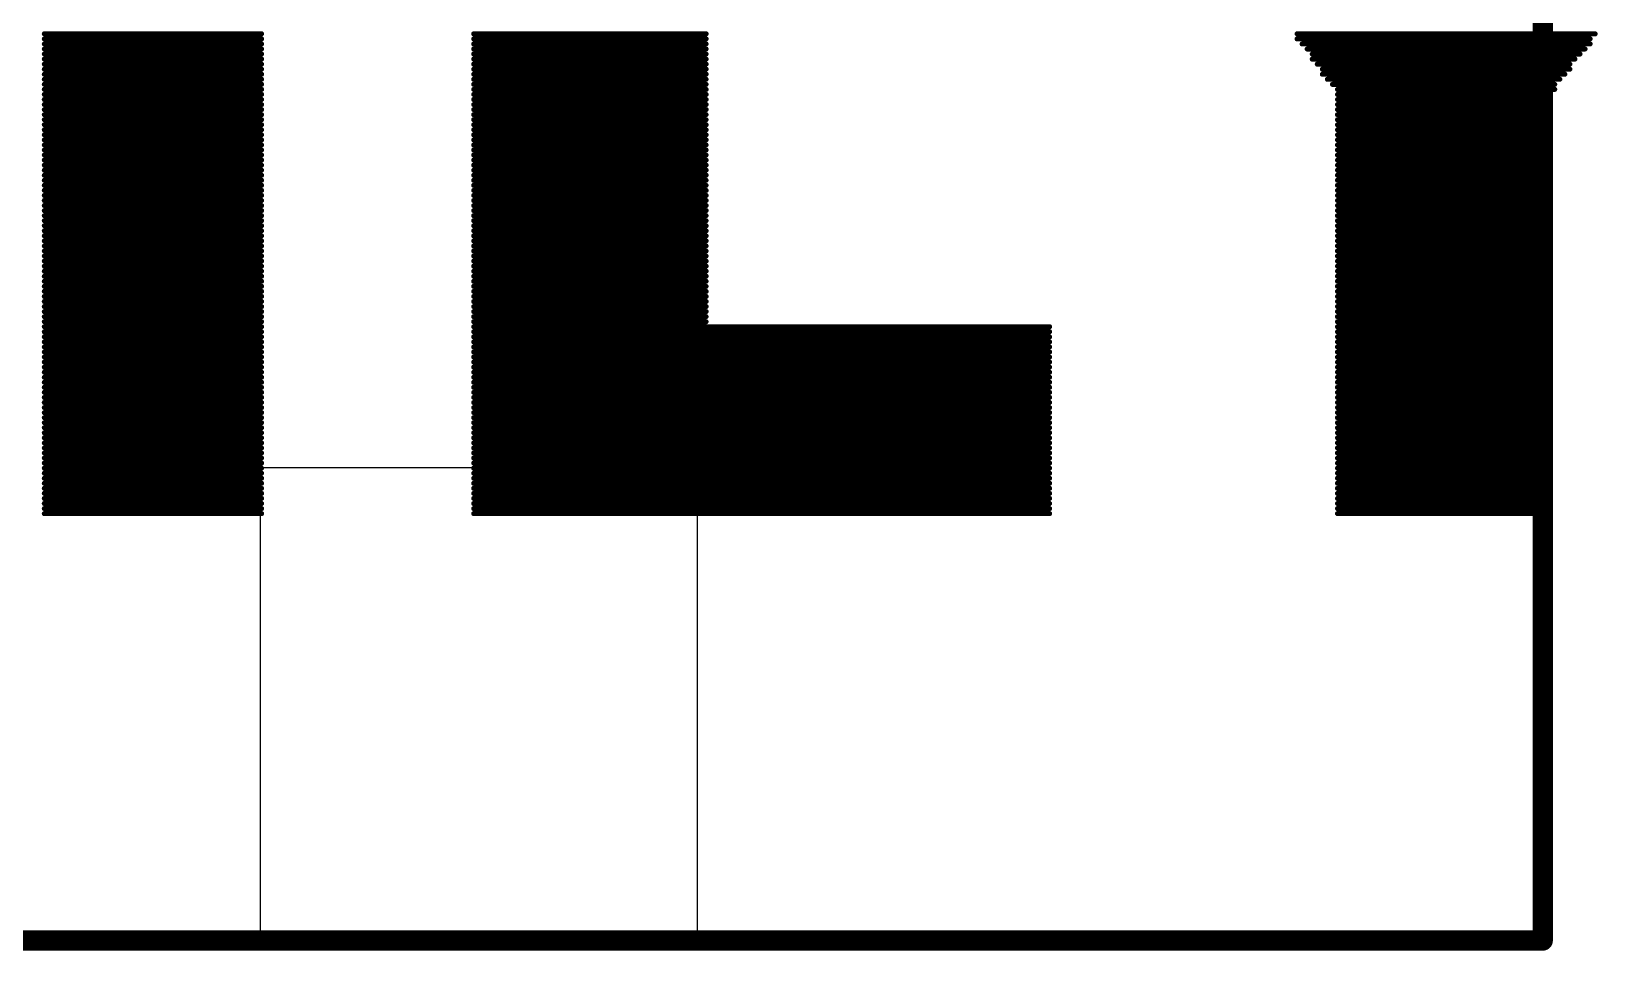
# Model space of a CAD drawing. Header units: millimetres. Extents: x -12.4 to 34.5, y -7.8 to 60.2.
# Drawn here: x 2.652 to 6.59, y 2.569 to 4.881 of the extents above; entities that cross this region are included whole.
import ezdxf

# ---------------------------------------------------------------- set-up
doc = ezdxf.new("R2010")
doc.units = ezdxf.units.MM
doc.layers.add('Mechanical15', color=56, linetype='Continuous')
doc.layers.add('TopOverlay', color=2, linetype='Continuous')

# ---------------------------------------------------------------- blocks, each defined once
blk = doc.blocks.new('TF______B_9')
at = {"layer": 'Mechanical15'}
for p, q in [((4.6999, 1.05), (4.6999, 1.05)), ((4.6999, 1.05), (4.6999, -0.05)), ((5.8999, 1.05), (4.6999, 1.05)), ((5.8999, -0.05), (5.8999, 1.05)), ((4.6999, -0.05), (5.8999, -0.05))]:
    blk.add_line(p, q, dxfattribs=at)
at = {"layer": 'Mechanical15', "const_width": 0.0508}
for points in [[(5.889, 3.175), (-5.461, 3.175)], [(5.889, -2.325), (5.889, 3.175)]]:
    blk.add_lwpolyline(points, dxfattribs=at)
at = {"layer": 'Mechanical15', "const_width": 0.0254}
blk.add_lwpolyline([(5.8763, 3.175, 1), (5.9017, 3.175, 1)], format="xyb", close=True, dxfattribs=at)
blk.add_lwpolyline([(5.8763, 3.175, 1), (5.9017, 3.175, 1)], format="xyb", close=True, dxfattribs=at)

msp = doc.modelspace()

# ---------------------------------------------------------------- linework, layer by layer
at = {"layer": 'TopOverlay', "const_width": 0.0127}
for points in [[(2.6844, 4.8749), (3.2305, 4.8749)], [(2.6844, 4.8622), (3.2305, 4.8622)], [(2.6844, 4.8495), (3.2305, 4.8495)], [(3.7639, 4.8749), (4.3481, 4.8749)], [(3.7639, 4.8622), (4.3481, 4.8622)], [(3.7639, 4.8495), (4.3481, 4.8495)], [(5.834, 4.8749), (6.5833, 4.8749)], [(5.834, 4.8622), (6.5706, 4.8622)], [(5.8467, 4.8495), (6.5706, 4.8495)], [(2.6844, 4.8368), (3.2305, 4.8368)], [(2.6844, 4.8241), (3.2305, 4.8241)], [(2.6844, 4.8114), (3.2305, 4.8114)], [(2.6844, 4.7987), (3.2305, 4.7987)], [(3.7639, 4.8368), (4.3481, 4.8368)], [(3.7639, 4.8241), (4.3481, 4.8241)], [(3.7639, 4.8114), (4.3481, 4.8114)], [(3.7639, 4.7987), (4.3481, 4.7987)], [(5.8594, 4.8368), (6.5579, 4.8368)], [(5.8721, 4.8241), (6.5452, 4.8241)], [(5.8721, 4.8114), (6.5325, 4.8114)], [(5.8848, 4.7987), (6.5198, 4.7987)], [(2.6844, 4.786), (3.2305, 4.786)], [(2.6844, 4.7733), (3.2305, 4.7733)], [(2.6844, 4.7606), (3.2305, 4.7606)], [(3.7639, 4.786), (4.3481, 4.786)], [(3.7639, 4.7733), (4.3481, 4.7733)], [(3.7639, 4.7606), (4.3481, 4.7606)], [(5.8975, 4.786), (6.5198, 4.786)], [(5.8975, 4.7733), (6.5071, 4.7733)], [(5.9102, 4.7606), (6.4944, 4.7606)], [(2.6844, 4.7479), (3.2305, 4.7479)], [(2.6844, 4.7352), (3.2305, 4.7352)], [(2.6844, 4.7225), (3.2305, 4.7225)], [(3.7639, 4.7479), (4.3481, 4.7479)], [(3.7639, 4.7352), (4.3481, 4.7352)], [(3.7639, 4.7225), (4.3481, 4.7225)], [(5.9229, 4.7479), (6.4817, 4.7479)], [(5.9356, 4.7352), (6.4817, 4.7352)], [(5.9356, 4.7225), (6.469, 4.7225)], [(2.6844, 4.7098), (3.2305, 4.7098)], [(2.6844, 4.6971), (3.2305, 4.6971)], [(2.6844, 4.6844), (3.2305, 4.6844)], [(3.7639, 4.7098), (4.3481, 4.7098)], [(3.7639, 4.6971), (4.3481, 4.6971)], [(3.7639, 4.6844), (4.3481, 4.6844)], [(5.9356, 4.7098), (6.469, 4.7098)], [(5.9356, 4.6971), (6.469, 4.6971)], [(5.9356, 4.6844), (6.469, 4.6844)], [(2.6844, 4.6717), (3.2305, 4.6717)], [(2.6844, 4.659), (3.2305, 4.659)], [(2.6844, 4.6463), (3.2305, 4.6463)], [(3.7639, 4.6717), (4.3481, 4.6717)], [(3.7639, 4.659), (4.3481, 4.659)], [(3.7639, 4.6463), (4.3481, 4.6463)], [(5.9356, 4.6717), (6.469, 4.6717)], [(5.9356, 4.659), (6.469, 4.659)], [(5.9356, 4.6463), (6.469, 4.6463)], [(2.6844, 4.6336), (3.2305, 4.6336)], [(2.6844, 4.6209), (3.2305, 4.6209)], [(2.6844, 4.6082), (3.2305, 4.6082)], [(3.7639, 4.6336), (4.3481, 4.6336)], [(3.7639, 4.6209), (4.3481, 4.6209)], [(3.7639, 4.6082), (4.3481, 4.6082)], [(5.9356, 4.6336), (6.469, 4.6336)], [(5.9356, 4.6209), (6.469, 4.6209)], [(5.9356, 4.6082), (6.469, 4.6082)], [(2.6844, 4.5955), (3.2305, 4.5955)], [(2.6844, 4.5828), (3.2305, 4.5828)], [(2.6844, 4.5701), (3.2305, 4.5701)], [(3.7639, 4.5955), (4.3481, 4.5955)], [(3.7639, 4.5828), (4.3481, 4.5828)], [(3.7639, 4.5701), (4.3481, 4.5701)], [(5.9356, 4.5955), (6.469, 4.5955)], [(5.9356, 4.5828), (6.469, 4.5828)], [(5.9356, 4.5701), (6.469, 4.5701)], [(2.6844, 4.5574), (3.2305, 4.5574)], [(2.6844, 4.5447), (3.2305, 4.5447)], [(2.6844, 4.532), (3.2305, 4.532)], [(3.7639, 4.5574), (4.3481, 4.5574)], [(3.7639, 4.5447), (4.3481, 4.5447)], [(3.7639, 4.532), (4.3481, 4.532)], [(5.9356, 4.5574), (6.469, 4.5574)], [(5.9356, 4.5447), (6.469, 4.5447)], [(5.9356, 4.532), (6.469, 4.532)], [(2.6844, 4.5193), (3.2305, 4.5193)], [(2.6844, 4.5066), (3.2305, 4.5066)], [(2.6844, 4.4939), (3.2305, 4.4939)], [(3.7639, 4.5193), (4.3481, 4.5193)], [(3.7639, 4.5066), (4.3481, 4.5066)], [(3.7639, 4.4939), (4.3481, 4.4939)], [(5.9356, 4.5193), (6.469, 4.5193)], [(5.9356, 4.5066), (6.469, 4.5066)], [(5.9356, 4.4939), (6.469, 4.4939)], [(2.6844, 4.4812), (3.2305, 4.4812)], [(2.6844, 4.4685), (3.2305, 4.4685)], [(2.6844, 4.4558), (3.2305, 4.4558)], [(3.7639, 4.4812), (4.3481, 4.4812)], [(3.7639, 4.4685), (4.3481, 4.4685)], [(3.7639, 4.4558), (4.3481, 4.4558)], [(5.9356, 4.4812), (6.469, 4.4812)], [(5.9356, 4.4685), (6.469, 4.4685)], [(5.9356, 4.4558), (6.469, 4.4558)], [(2.6844, 4.4431), (3.2305, 4.4431)], [(2.6844, 4.4304), (3.2305, 4.4304)], [(2.6844, 4.4177), (3.2305, 4.4177)], [(2.6844, 4.405), (3.2305, 4.405)], [(3.7639, 4.4431), (4.3481, 4.4431)], [(3.7639, 4.4304), (4.3481, 4.4304)], [(3.7639, 4.4177), (4.3481, 4.4177)], [(3.7639, 4.405), (4.3481, 4.405)], [(5.9356, 4.4431), (6.469, 4.4431)], [(5.9356, 4.4304), (6.469, 4.4304)], [(5.9356, 4.4177), (6.469, 4.4177)], [(5.9356, 4.405), (6.469, 4.405)], [(2.6844, 4.3923), (3.2305, 4.3923)], [(2.6844, 4.3796), (3.2305, 4.3796)], [(2.6844, 4.3669), (3.2305, 4.3669)], [(3.7639, 4.3923), (4.3481, 4.3923)], [(3.7639, 4.3796), (4.3481, 4.3796)], [(3.7639, 4.3669), (4.3481, 4.3669)], [(5.9356, 4.3923), (6.469, 4.3923)], [(5.9356, 4.3796), (6.469, 4.3796)], [(5.9356, 4.3669), (6.469, 4.3669)], [(2.6844, 4.3542), (3.2305, 4.3542)], [(2.6844, 4.3415), (3.2305, 4.3415)], [(2.6844, 4.3288), (3.2305, 4.3288)], [(3.7639, 4.3542), (4.3481, 4.3542)], [(3.7639, 4.3415), (4.3481, 4.3415)], [(3.7639, 4.3288), (4.3481, 4.3288)], [(5.9356, 4.3542), (6.469, 4.3542)], [(5.9356, 4.3415), (6.469, 4.3415)], [(5.9356, 4.3288), (6.469, 4.3288)], [(2.6844, 4.3161), (3.2305, 4.3161)], [(2.6844, 4.3034), (3.2305, 4.3034)], [(2.6844, 4.2907), (3.2305, 4.2907)], [(3.7639, 4.3161), (4.3481, 4.3161)], [(3.7639, 4.3034), (4.3481, 4.3034)], [(3.7639, 4.2907), (4.3481, 4.2907)], [(5.9356, 4.3161), (6.469, 4.3161)], [(5.9356, 4.3034), (6.469, 4.3034)], [(5.9356, 4.2907), (6.469, 4.2907)], [(2.6844, 4.278), (3.2305, 4.278)], [(2.6844, 4.2653), (3.2305, 4.2653)], [(2.6844, 4.2526), (3.2305, 4.2526)], [(3.7639, 4.278), (4.3481, 4.278)], [(3.7639, 4.2653), (4.3481, 4.2653)], [(3.7639, 4.2526), (4.3481, 4.2526)], [(5.9356, 4.278), (6.469, 4.278)], [(5.9356, 4.2653), (6.469, 4.2653)], [(5.9356, 4.2526), (6.469, 4.2526)], [(2.6844, 4.2399), (3.2305, 4.2399)], [(2.6844, 4.2272), (3.2305, 4.2272)], [(2.6844, 4.2145), (3.2305, 4.2145)], [(3.7639, 4.2399), (4.3481, 4.2399)], [(3.7639, 4.2272), (4.3481, 4.2272)], [(3.7639, 4.2145), (4.3481, 4.2145)], [(5.9356, 4.2399), (6.469, 4.2399)], [(5.9356, 4.2272), (6.469, 4.2272)], [(5.9356, 4.2145), (6.469, 4.2145)], [(2.6844, 4.2018), (3.2305, 4.2018)], [(2.6844, 4.1891), (3.2305, 4.1891)], [(2.6844, 4.1764), (3.2305, 4.1764)], [(3.7639, 4.2018), (4.3481, 4.2018)], [(3.7639, 4.1891), (4.3481, 4.1891)], [(3.7639, 4.1764), (4.3481, 4.1764)], [(5.9356, 4.2018), (6.469, 4.2018)], [(5.9356, 4.1891), (6.469, 4.1891)], [(5.9356, 4.1764), (6.469, 4.1764)], [(2.6844, 4.1637), (3.2305, 4.1637)], [(2.6844, 4.151), (3.2305, 4.151)], [(2.6844, 4.1383), (3.2305, 4.1383)], [(3.7639, 4.1637), (4.3481, 4.1637)], [(3.7639, 4.151), (4.3481, 4.151)], [(3.7639, 4.1383), (5.2117, 4.1383)], [(5.9356, 4.1637), (6.469, 4.1637)], [(5.9356, 4.151), (6.469, 4.151)], [(5.9356, 4.1383), (6.469, 4.1383)], [(2.6844, 4.1256), (3.2305, 4.1256)], [(2.6844, 4.1129), (3.2305, 4.1129)], [(2.6844, 4.1002), (3.2305, 4.1002)], [(3.7639, 4.1256), (5.2117, 4.1256)], [(3.7639, 4.1129), (5.2117, 4.1129)], [(3.7639, 4.1002), (5.2117, 4.1002)], [(5.9356, 4.1256), (6.469, 4.1256)], [(5.9356, 4.1129), (6.469, 4.1129)], [(5.9356, 4.1002), (6.469, 4.1002)], [(2.6844, 4.0875), (3.2305, 4.0875)], [(2.6844, 4.0748), (3.2305, 4.0748)], [(2.6844, 4.0621), (3.2305, 4.0621)], [(3.7639, 4.0875), (5.2117, 4.0875)], [(3.7639, 4.0748), (5.2117, 4.0748)], [(3.7639, 4.0621), (5.2117, 4.0621)], [(5.9356, 4.0875), (6.469, 4.0875)], [(5.9356, 4.0748), (6.469, 4.0748)], [(5.9356, 4.0621), (6.469, 4.0621)], [(2.6844, 4.0494), (3.2305, 4.0494)], [(2.6844, 4.0367), (3.2305, 4.0367)], [(2.6844, 4.024), (3.2305, 4.024)], [(2.6844, 4.0113), (3.2305, 4.0113)], [(3.7639, 4.0494), (5.2117, 4.0494)], [(3.7639, 4.0367), (5.2117, 4.0367)], [(3.7639, 4.024), (5.2117, 4.024)], [(3.7639, 4.0113), (5.2117, 4.0113)], [(5.9356, 4.0494), (6.469, 4.0494)], [(5.9356, 4.0367), (6.469, 4.0367)], [(5.9356, 4.024), (6.469, 4.024)], [(5.9356, 4.0113), (6.469, 4.0113)], [(2.6844, 3.9986), (3.2305, 3.9986)], [(2.6844, 3.9859), (3.2305, 3.9859)], [(2.6844, 3.9732), (3.2305, 3.9732)], [(3.7639, 3.9986), (5.2117, 3.9986)], [(3.7639, 3.9859), (5.2117, 3.9859)], [(3.7639, 3.9732), (5.2117, 3.9732)], [(5.9356, 3.9986), (6.469, 3.9986)], [(5.9356, 3.9859), (6.469, 3.9859)], [(5.9356, 3.9732), (6.469, 3.9732)], [(2.6844, 3.9605), (3.2305, 3.9605)], [(2.6844, 3.9478), (3.2305, 3.9478)], [(2.6844, 3.9351), (3.2305, 3.9351)], [(3.7639, 3.9605), (5.2117, 3.9605)], [(3.7639, 3.9478), (5.2117, 3.9478)], [(3.7639, 3.9351), (5.2117, 3.9351)], [(5.9356, 3.9605), (6.469, 3.9605)], [(5.9356, 3.9478), (6.469, 3.9478)], [(5.9356, 3.9351), (6.469, 3.9351)], [(2.6844, 3.9224), (3.2305, 3.9224)], [(2.6844, 3.9097), (3.2305, 3.9097)], [(2.6844, 3.897), (3.2305, 3.897)], [(3.7639, 3.9224), (5.2117, 3.9224)], [(3.7639, 3.9097), (5.2117, 3.9097)], [(3.7639, 3.897), (5.2117, 3.897)], [(5.9356, 3.9224), (6.469, 3.9224)], [(5.9356, 3.9097), (6.469, 3.9097)], [(5.9356, 3.897), (6.469, 3.897)], [(2.6844, 3.8843), (3.2305, 3.8843)], [(2.6844, 3.8716), (3.2305, 3.8716)], [(2.6844, 3.8589), (3.2305, 3.8589)], [(3.7639, 3.8843), (5.2117, 3.8843)], [(3.7639, 3.8716), (5.2117, 3.8716)], [(3.7639, 3.8589), (5.2117, 3.8589)], [(5.9356, 3.8843), (6.469, 3.8843)], [(5.9356, 3.8716), (6.469, 3.8716)], [(5.9356, 3.8589), (6.469, 3.8589)], [(2.6844, 3.8462), (3.2305, 3.8462)], [(2.6844, 3.8335), (3.2305, 3.8335)], [(2.6844, 3.8208), (3.2305, 3.8208)], [(3.7639, 3.8462), (5.2117, 3.8462)], [(3.7639, 3.8335), (5.2117, 3.8335)], [(3.7639, 3.8208), (5.2117, 3.8208)], [(5.9356, 3.8462), (6.469, 3.8462)], [(5.9356, 3.8335), (6.469, 3.8335)], [(5.9356, 3.8208), (6.469, 3.8208)], [(2.6844, 3.8081), (3.2305, 3.8081)], [(2.6844, 3.7954), (3.2305, 3.7954)], [(2.6844, 3.7827), (3.2305, 3.7827)], [(3.7639, 3.8081), (5.2117, 3.8081)], [(3.7639, 3.7954), (5.2117, 3.7954)], [(3.7639, 3.7827), (5.2117, 3.7827)], [(5.9356, 3.8081), (6.469, 3.8081)], [(5.9356, 3.7954), (6.469, 3.7954)], [(5.9356, 3.7827), (6.469, 3.7827)], [(2.6844, 3.77), (3.2305, 3.77)], [(2.6844, 3.7573), (3.2305, 3.7573)], [(2.6844, 3.7446), (3.2305, 3.7446)], [(3.7639, 3.77), (5.2117, 3.77)], [(3.7639, 3.7573), (5.2117, 3.7573)], [(3.7639, 3.7446), (5.2117, 3.7446)], [(5.9356, 3.77), (6.469, 3.77)], [(5.9356, 3.7573), (6.469, 3.7573)], [(5.9356, 3.7446), (6.469, 3.7446)], [(2.6844, 3.7319), (3.2305, 3.7319)], [(2.6844, 3.7192), (3.2305, 3.7192)], [(2.6844, 3.7065), (3.2305, 3.7065)], [(3.7639, 3.7319), (5.2117, 3.7319)], [(3.7639, 3.7192), (5.2117, 3.7192)], [(3.7639, 3.7065), (5.2117, 3.7065)], [(5.9356, 3.7319), (6.469, 3.7319)], [(5.9356, 3.7192), (6.469, 3.7192)], [(5.9356, 3.7065), (6.469, 3.7065)], [(2.6844, 3.6938), (3.2305, 3.6938)], [(2.6844, 3.6811), (3.2305, 3.6811)], [(2.6844, 3.6684), (3.2305, 3.6684)], [(3.7639, 3.6938), (5.2117, 3.6938)], [(3.7639, 3.6811), (5.2117, 3.6811)], [(3.7639, 3.6684), (5.2117, 3.6684)], [(5.9356, 3.6938), (6.469, 3.6938)], [(5.9356, 3.6811), (6.469, 3.6811)], [(5.9356, 3.6684), (6.469, 3.6684)]]:
    msp.add_lwpolyline(points, dxfattribs=at)
at = {"layer": 'TopOverlay', "const_width": 0.00635}
for points in [[(2.6812, 4.8749, 1), (2.6876, 4.8749, 1)], [(2.6812, 4.8622, 1), (2.6876, 4.8622, 1)], [(2.6812, 4.8495, 1), (2.6876, 4.8495, 1)], [(3.2273, 4.8749, 1), (3.2337, 4.8749, 1)], [(3.2273, 4.8622, 1), (3.2337, 4.8622, 1)], [(3.2273, 4.8495, 1), (3.2337, 4.8495, 1)], [(3.7607, 4.8749, 1), (3.7671, 4.8749, 1)], [(3.7607, 4.8622, 1), (3.7671, 4.8622, 1)], [(3.7607, 4.8495, 1), (3.7671, 4.8495, 1)], [(4.3449, 4.8749, 1), (4.3513, 4.8749, 1)], [(4.3449, 4.8622, 1), (4.3513, 4.8622, 1)], [(4.3449, 4.8495, 1), (4.3513, 4.8495, 1)], [(5.8308, 4.8749, 1), (5.8372, 4.8749, 1)], [(5.8308, 4.8622, 1), (5.8372, 4.8622, 1)], [(5.8435, 4.8495, 1), (5.8499, 4.8495, 1)], [(6.5674, 4.8622, 1), (6.5738, 4.8622, 1)], [(6.5674, 4.8495, 1), (6.5738, 4.8495, 1)], [(6.5801, 4.8749, 1), (6.5865, 4.8749, 1)], [(2.6812, 4.8368, 1), (2.6876, 4.8368, 1)], [(2.6812, 4.8241, 1), (2.6876, 4.8241, 1)], [(2.6812, 4.8114, 1), (2.6876, 4.8114, 1)], [(2.6812, 4.7987, 1), (2.6876, 4.7987, 1)], [(3.2273, 4.8368, 1), (3.2337, 4.8368, 1)], [(3.2273, 4.8241, 1), (3.2337, 4.8241, 1)], [(3.2273, 4.8114, 1), (3.2337, 4.8114, 1)], [(3.2273, 4.7987, 1), (3.2337, 4.7987, 1)], [(3.7607, 4.8368, 1), (3.7671, 4.8368, 1)], [(3.7607, 4.8241, 1), (3.7671, 4.8241, 1)], [(3.7607, 4.8114, 1), (3.7671, 4.8114, 1)], [(3.7607, 4.7987, 1), (3.7671, 4.7987, 1)], [(4.3449, 4.8368, 1), (4.3513, 4.8368, 1)], [(4.3449, 4.8241, 1), (4.3513, 4.8241, 1)], [(4.3449, 4.8114, 1), (4.3513, 4.8114, 1)], [(4.3449, 4.7987, 1), (4.3513, 4.7987, 1)], [(5.8562, 4.8368, 1), (5.8626, 4.8368, 1)], [(5.8689, 4.8241, 1), (5.8753, 4.8241, 1)], [(5.8689, 4.8114, 1), (5.8753, 4.8114, 1)], [(5.8816, 4.7987, 1), (5.888, 4.7987, 1)], [(6.5166, 4.7987, 1), (6.523, 4.7987, 1)], [(6.5293, 4.8114, 1), (6.5357, 4.8114, 1)], [(6.542, 4.8241, 1), (6.5484, 4.8241, 1)], [(6.5547, 4.8368, 1), (6.5611, 4.8368, 1)], [(2.6812, 4.786, 1), (2.6876, 4.786, 1)], [(2.6812, 4.7733, 1), (2.6876, 4.7733, 1)], [(2.6812, 4.7606, 1), (2.6876, 4.7606, 1)], [(3.2273, 4.786, 1), (3.2337, 4.786, 1)], [(3.2273, 4.7733, 1), (3.2337, 4.7733, 1)], [(3.2273, 4.7606, 1), (3.2337, 4.7606, 1)], [(3.7607, 4.786, 1), (3.7671, 4.786, 1)], [(3.7607, 4.7733, 1), (3.7671, 4.7733, 1)], [(3.7607, 4.7606, 1), (3.7671, 4.7606, 1)], [(4.3449, 4.786, 1), (4.3513, 4.786, 1)], [(4.3449, 4.7733, 1), (4.3513, 4.7733, 1)], [(4.3449, 4.7606, 1), (4.3513, 4.7606, 1)], [(5.8943, 4.786, 1), (5.9007, 4.786, 1)], [(5.8943, 4.7733, 1), (5.9007, 4.7733, 1)], [(5.907, 4.7606, 1), (5.9134, 4.7606, 1)], [(6.4912, 4.7606, 1), (6.4976, 4.7606, 1)], [(6.5039, 4.7733, 1), (6.5103, 4.7733, 1)], [(6.5166, 4.786, 1), (6.523, 4.786, 1)], [(2.6812, 4.7479, 1), (2.6876, 4.7479, 1)], [(2.6812, 4.7352, 1), (2.6876, 4.7352, 1)], [(2.6812, 4.7225, 1), (2.6876, 4.7225, 1)], [(3.2273, 4.7479, 1), (3.2337, 4.7479, 1)], [(3.2273, 4.7352, 1), (3.2337, 4.7352, 1)], [(3.2273, 4.7225, 1), (3.2337, 4.7225, 1)], [(3.7607, 4.7479, 1), (3.7671, 4.7479, 1)], [(3.7607, 4.7352, 1), (3.7671, 4.7352, 1)], [(3.7607, 4.7225, 1), (3.7671, 4.7225, 1)], [(4.3449, 4.7479, 1), (4.3513, 4.7479, 1)], [(4.3449, 4.7352, 1), (4.3513, 4.7352, 1)], [(4.3449, 4.7225, 1), (4.3513, 4.7225, 1)], [(5.9197, 4.7479, 1), (5.9261, 4.7479, 1)], [(5.9324, 4.7352, 1), (5.9388, 4.7352, 1)], [(5.9324, 4.7225, 1), (5.9388, 4.7225, 1)], [(6.4658, 4.7225, 1), (6.4722, 4.7225, 1)], [(6.4785, 4.7479, 1), (6.4849, 4.7479, 1)], [(6.4785, 4.7352, 1), (6.4849, 4.7352, 1)], [(2.6812, 4.7098, 1), (2.6876, 4.7098, 1)], [(2.6812, 4.6971, 1), (2.6876, 4.6971, 1)], [(2.6812, 4.6844, 1), (2.6876, 4.6844, 1)], [(3.2273, 4.7098, 1), (3.2337, 4.7098, 1)], [(3.2273, 4.6971, 1), (3.2337, 4.6971, 1)], [(3.2273, 4.6844, 1), (3.2337, 4.6844, 1)], [(3.7607, 4.7098, 1), (3.7671, 4.7098, 1)], [(3.7607, 4.6971, 1), (3.7671, 4.6971, 1)], [(3.7607, 4.6844, 1), (3.7671, 4.6844, 1)], [(4.3449, 4.7098, 1), (4.3513, 4.7098, 1)], [(4.3449, 4.6971, 1), (4.3513, 4.6971, 1)], [(4.3449, 4.6844, 1), (4.3513, 4.6844, 1)], [(5.9324, 4.7098, 1), (5.9388, 4.7098, 1)], [(5.9324, 4.6971, 1), (5.9388, 4.6971, 1)], [(5.9324, 4.6844, 1), (5.9388, 4.6844, 1)], [(6.4658, 4.7098, 1), (6.4722, 4.7098, 1)], [(6.4658, 4.6971, 1), (6.4722, 4.6971, 1)], [(6.4658, 4.6844, 1), (6.4722, 4.6844, 1)], [(2.6812, 4.6717, 1), (2.6876, 4.6717, 1)], [(2.6812, 4.659, 1), (2.6876, 4.659, 1)], [(2.6812, 4.6463, 1), (2.6876, 4.6463, 1)], [(3.2273, 4.6717, 1), (3.2337, 4.6717, 1)], [(3.2273, 4.659, 1), (3.2337, 4.659, 1)], [(3.2273, 4.6463, 1), (3.2337, 4.6463, 1)], [(3.7607, 4.6717, 1), (3.7671, 4.6717, 1)], [(3.7607, 4.659, 1), (3.7671, 4.659, 1)], [(3.7607, 4.6463, 1), (3.7671, 4.6463, 1)], [(4.3449, 4.6717, 1), (4.3513, 4.6717, 1)], [(4.3449, 4.659, 1), (4.3513, 4.659, 1)], [(4.3449, 4.6463, 1), (4.3513, 4.6463, 1)], [(5.9324, 4.6717, 1), (5.9388, 4.6717, 1)], [(5.9324, 4.659, 1), (5.9388, 4.659, 1)], [(5.9324, 4.6463, 1), (5.9388, 4.6463, 1)], [(6.4658, 4.6717, 1), (6.4722, 4.6717, 1)], [(6.4658, 4.659, 1), (6.4722, 4.659, 1)], [(6.4658, 4.6463, 1), (6.4722, 4.6463, 1)], [(2.6812, 4.6336, 1), (2.6876, 4.6336, 1)], [(2.6812, 4.6209, 1), (2.6876, 4.6209, 1)], [(2.6812, 4.6082, 1), (2.6876, 4.6082, 1)], [(3.2273, 4.6336, 1), (3.2337, 4.6336, 1)], [(3.2273, 4.6209, 1), (3.2337, 4.6209, 1)], [(3.2273, 4.6082, 1), (3.2337, 4.6082, 1)], [(3.7607, 4.6336, 1), (3.7671, 4.6336, 1)], [(3.7607, 4.6209, 1), (3.7671, 4.6209, 1)], [(3.7607, 4.6082, 1), (3.7671, 4.6082, 1)], [(4.3449, 4.6336, 1), (4.3513, 4.6336, 1)], [(4.3449, 4.6209, 1), (4.3513, 4.6209, 1)], [(4.3449, 4.6082, 1), (4.3513, 4.6082, 1)], [(5.9324, 4.6336, 1), (5.9388, 4.6336, 1)], [(5.9324, 4.6209, 1), (5.9388, 4.6209, 1)], [(5.9324, 4.6082, 1), (5.9388, 4.6082, 1)], [(6.4658, 4.6336, 1), (6.4722, 4.6336, 1)], [(6.4658, 4.6209, 1), (6.4722, 4.6209, 1)], [(6.4658, 4.6082, 1), (6.4722, 4.6082, 1)], [(2.6812, 4.5955, 1), (2.6876, 4.5955, 1)], [(2.6812, 4.5828, 1), (2.6876, 4.5828, 1)], [(2.6812, 4.5701, 1), (2.6876, 4.5701, 1)], [(3.2273, 4.5955, 1), (3.2337, 4.5955, 1)], [(3.2273, 4.5828, 1), (3.2337, 4.5828, 1)], [(3.2273, 4.5701, 1), (3.2337, 4.5701, 1)], [(3.7607, 4.5955, 1), (3.7671, 4.5955, 1)], [(3.7607, 4.5828, 1), (3.7671, 4.5828, 1)], [(3.7607, 4.5701, 1), (3.7671, 4.5701, 1)], [(4.3449, 4.5955, 1), (4.3513, 4.5955, 1)], [(4.3449, 4.5828, 1), (4.3513, 4.5828, 1)], [(4.3449, 4.5701, 1), (4.3513, 4.5701, 1)], [(5.9324, 4.5955, 1), (5.9388, 4.5955, 1)], [(5.9324, 4.5828, 1), (5.9388, 4.5828, 1)], [(5.9324, 4.5701, 1), (5.9388, 4.5701, 1)], [(6.4658, 4.5955, 1), (6.4722, 4.5955, 1)], [(6.4658, 4.5828, 1), (6.4722, 4.5828, 1)], [(6.4658, 4.5701, 1), (6.4722, 4.5701, 1)], [(2.6812, 4.5574, 1), (2.6876, 4.5574, 1)], [(2.6812, 4.5447, 1), (2.6876, 4.5447, 1)], [(2.6812, 4.532, 1), (2.6876, 4.532, 1)], [(3.2273, 4.5574, 1), (3.2337, 4.5574, 1)], [(3.2273, 4.5447, 1), (3.2337, 4.5447, 1)], [(3.2273, 4.532, 1), (3.2337, 4.532, 1)], [(3.7607, 4.5574, 1), (3.7671, 4.5574, 1)], [(3.7607, 4.5447, 1), (3.7671, 4.5447, 1)], [(3.7607, 4.532, 1), (3.7671, 4.532, 1)], [(4.3449, 4.5574, 1), (4.3513, 4.5574, 1)], [(4.3449, 4.5447, 1), (4.3513, 4.5447, 1)], [(4.3449, 4.532, 1), (4.3513, 4.532, 1)], [(5.9324, 4.5574, 1), (5.9388, 4.5574, 1)], [(5.9324, 4.5447, 1), (5.9388, 4.5447, 1)], [(5.9324, 4.532, 1), (5.9388, 4.532, 1)], [(6.4658, 4.5574, 1), (6.4722, 4.5574, 1)], [(6.4658, 4.5447, 1), (6.4722, 4.5447, 1)], [(6.4658, 4.532, 1), (6.4722, 4.532, 1)], [(2.6812, 4.5193, 1), (2.6876, 4.5193, 1)], [(2.6812, 4.5066, 1), (2.6876, 4.5066, 1)], [(2.6812, 4.4939, 1), (2.6876, 4.4939, 1)], [(3.2273, 4.5193, 1), (3.2337, 4.5193, 1)], [(3.2273, 4.5066, 1), (3.2337, 4.5066, 1)], [(3.2273, 4.4939, 1), (3.2337, 4.4939, 1)], [(3.7607, 4.5193, 1), (3.7671, 4.5193, 1)], [(3.7607, 4.5066, 1), (3.7671, 4.5066, 1)], [(3.7607, 4.4939, 1), (3.7671, 4.4939, 1)], [(4.3449, 4.5193, 1), (4.3513, 4.5193, 1)], [(4.3449, 4.5066, 1), (4.3513, 4.5066, 1)], [(4.3449, 4.4939, 1), (4.3513, 4.4939, 1)], [(5.9324, 4.5193, 1), (5.9388, 4.5193, 1)], [(5.9324, 4.5066, 1), (5.9388, 4.5066, 1)], [(5.9324, 4.4939, 1), (5.9388, 4.4939, 1)], [(6.4658, 4.5193, 1), (6.4722, 4.5193, 1)], [(6.4658, 4.5066, 1), (6.4722, 4.5066, 1)], [(6.4658, 4.4939, 1), (6.4722, 4.4939, 1)], [(2.6812, 4.4812, 1), (2.6876, 4.4812, 1)], [(2.6812, 4.4685, 1), (2.6876, 4.4685, 1)], [(2.6812, 4.4558, 1), (2.6876, 4.4558, 1)], [(3.2273, 4.4812, 1), (3.2337, 4.4812, 1)], [(3.2273, 4.4685, 1), (3.2337, 4.4685, 1)], [(3.2273, 4.4558, 1), (3.2337, 4.4558, 1)], [(3.7607, 4.4812, 1), (3.7671, 4.4812, 1)], [(3.7607, 4.4685, 1), (3.7671, 4.4685, 1)], [(3.7607, 4.4558, 1), (3.7671, 4.4558, 1)], [(4.3449, 4.4812, 1), (4.3513, 4.4812, 1)], [(4.3449, 4.4685, 1), (4.3513, 4.4685, 1)], [(4.3449, 4.4558, 1), (4.3513, 4.4558, 1)], [(5.9324, 4.4812, 1), (5.9388, 4.4812, 1)], [(5.9324, 4.4685, 1), (5.9388, 4.4685, 1)], [(5.9324, 4.4558, 1), (5.9388, 4.4558, 1)], [(6.4658, 4.4812, 1), (6.4722, 4.4812, 1)], [(6.4658, 4.4685, 1), (6.4722, 4.4685, 1)], [(6.4658, 4.4558, 1), (6.4722, 4.4558, 1)], [(2.6812, 4.4431, 1), (2.6876, 4.4431, 1)], [(2.6812, 4.4304, 1), (2.6876, 4.4304, 1)], [(2.6812, 4.4177, 1), (2.6876, 4.4177, 1)], [(2.6812, 4.405, 1), (2.6876, 4.405, 1)], [(3.2273, 4.4431, 1), (3.2337, 4.4431, 1)], [(3.2273, 4.4304, 1), (3.2337, 4.4304, 1)], [(3.2273, 4.4177, 1), (3.2337, 4.4177, 1)], [(3.2273, 4.405, 1), (3.2337, 4.405, 1)], [(3.7607, 4.4431, 1), (3.7671, 4.4431, 1)], [(3.7607, 4.4304, 1), (3.7671, 4.4304, 1)], [(3.7607, 4.4177, 1), (3.7671, 4.4177, 1)], [(3.7607, 4.405, 1), (3.7671, 4.405, 1)], [(4.3449, 4.4431, 1), (4.3513, 4.4431, 1)], [(4.3449, 4.4304, 1), (4.3513, 4.4304, 1)], [(4.3449, 4.4177, 1), (4.3513, 4.4177, 1)], [(4.3449, 4.405, 1), (4.3513, 4.405, 1)], [(5.9324, 4.4431, 1), (5.9388, 4.4431, 1)], [(5.9324, 4.4304, 1), (5.9388, 4.4304, 1)], [(5.9324, 4.4177, 1), (5.9388, 4.4177, 1)], [(5.9324, 4.405, 1), (5.9388, 4.405, 1)], [(6.4658, 4.4431, 1), (6.4722, 4.4431, 1)], [(6.4658, 4.4304, 1), (6.4722, 4.4304, 1)], [(6.4658, 4.4177, 1), (6.4722, 4.4177, 1)], [(6.4658, 4.405, 1), (6.4722, 4.405, 1)], [(2.6812, 4.3923, 1), (2.6876, 4.3923, 1)], [(2.6812, 4.3796, 1), (2.6876, 4.3796, 1)], [(2.6812, 4.3669, 1), (2.6876, 4.3669, 1)], [(3.2273, 4.3923, 1), (3.2337, 4.3923, 1)], [(3.2273, 4.3796, 1), (3.2337, 4.3796, 1)], [(3.2273, 4.3669, 1), (3.2337, 4.3669, 1)], [(3.7607, 4.3923, 1), (3.7671, 4.3923, 1)], [(3.7607, 4.3796, 1), (3.7671, 4.3796, 1)], [(3.7607, 4.3669, 1), (3.7671, 4.3669, 1)], [(4.3449, 4.3923, 1), (4.3513, 4.3923, 1)], [(4.3449, 4.3796, 1), (4.3513, 4.3796, 1)], [(4.3449, 4.3669, 1), (4.3513, 4.3669, 1)], [(5.9324, 4.3923, 1), (5.9388, 4.3923, 1)], [(5.9324, 4.3796, 1), (5.9388, 4.3796, 1)], [(5.9324, 4.3669, 1), (5.9388, 4.3669, 1)], [(6.4658, 4.3923, 1), (6.4722, 4.3923, 1)], [(6.4658, 4.3796, 1), (6.4722, 4.3796, 1)], [(6.4658, 4.3669, 1), (6.4722, 4.3669, 1)], [(2.6812, 4.3542, 1), (2.6876, 4.3542, 1)], [(2.6812, 4.3415, 1), (2.6876, 4.3415, 1)], [(2.6812, 4.3288, 1), (2.6876, 4.3288, 1)], [(3.2273, 4.3542, 1), (3.2337, 4.3542, 1)], [(3.2273, 4.3415, 1), (3.2337, 4.3415, 1)], [(3.2273, 4.3288, 1), (3.2337, 4.3288, 1)], [(3.7607, 4.3542, 1), (3.7671, 4.3542, 1)], [(3.7607, 4.3415, 1), (3.7671, 4.3415, 1)], [(3.7607, 4.3288, 1), (3.7671, 4.3288, 1)], [(4.3449, 4.3542, 1), (4.3513, 4.3542, 1)], [(4.3449, 4.3415, 1), (4.3513, 4.3415, 1)], [(4.3449, 4.3288, 1), (4.3513, 4.3288, 1)], [(5.9324, 4.3542, 1), (5.9388, 4.3542, 1)], [(5.9324, 4.3415, 1), (5.9388, 4.3415, 1)], [(5.9324, 4.3288, 1), (5.9388, 4.3288, 1)], [(6.4658, 4.3542, 1), (6.4722, 4.3542, 1)], [(6.4658, 4.3415, 1), (6.4722, 4.3415, 1)], [(6.4658, 4.3288, 1), (6.4722, 4.3288, 1)], [(2.6812, 4.3161, 1), (2.6876, 4.3161, 1)], [(2.6812, 4.3034, 1), (2.6876, 4.3034, 1)], [(2.6812, 4.2907, 1), (2.6876, 4.2907, 1)], [(3.2273, 4.3161, 1), (3.2337, 4.3161, 1)], [(3.2273, 4.3034, 1), (3.2337, 4.3034, 1)], [(3.2273, 4.2907, 1), (3.2337, 4.2907, 1)], [(3.7607, 4.3161, 1), (3.7671, 4.3161, 1)], [(3.7607, 4.3034, 1), (3.7671, 4.3034, 1)], [(3.7607, 4.2907, 1), (3.7671, 4.2907, 1)], [(4.3449, 4.3161, 1), (4.3513, 4.3161, 1)], [(4.3449, 4.3034, 1), (4.3513, 4.3034, 1)], [(4.3449, 4.2907, 1), (4.3513, 4.2907, 1)], [(5.9324, 4.3161, 1), (5.9388, 4.3161, 1)], [(5.9324, 4.3034, 1), (5.9388, 4.3034, 1)], [(5.9324, 4.2907, 1), (5.9388, 4.2907, 1)], [(6.4658, 4.3161, 1), (6.4722, 4.3161, 1)], [(6.4658, 4.3034, 1), (6.4722, 4.3034, 1)], [(6.4658, 4.2907, 1), (6.4722, 4.2907, 1)], [(2.6812, 4.278, 1), (2.6876, 4.278, 1)], [(2.6812, 4.2653, 1), (2.6876, 4.2653, 1)], [(2.6812, 4.2526, 1), (2.6876, 4.2526, 1)], [(3.2273, 4.278, 1), (3.2337, 4.278, 1)], [(3.2273, 4.2653, 1), (3.2337, 4.2653, 1)], [(3.2273, 4.2526, 1), (3.2337, 4.2526, 1)], [(3.7607, 4.278, 1), (3.7671, 4.278, 1)], [(3.7607, 4.2653, 1), (3.7671, 4.2653, 1)], [(3.7607, 4.2526, 1), (3.7671, 4.2526, 1)], [(4.3449, 4.278, 1), (4.3513, 4.278, 1)], [(4.3449, 4.2653, 1), (4.3513, 4.2653, 1)], [(4.3449, 4.2526, 1), (4.3513, 4.2526, 1)], [(5.9324, 4.278, 1), (5.9388, 4.278, 1)], [(5.9324, 4.2653, 1), (5.9388, 4.2653, 1)], [(5.9324, 4.2526, 1), (5.9388, 4.2526, 1)], [(6.4658, 4.278, 1), (6.4722, 4.278, 1)], [(6.4658, 4.2653, 1), (6.4722, 4.2653, 1)], [(6.4658, 4.2526, 1), (6.4722, 4.2526, 1)], [(2.6812, 4.2399, 1), (2.6876, 4.2399, 1)], [(2.6812, 4.2272, 1), (2.6876, 4.2272, 1)], [(2.6812, 4.2145, 1), (2.6876, 4.2145, 1)], [(3.2273, 4.2399, 1), (3.2337, 4.2399, 1)], [(3.2273, 4.2272, 1), (3.2337, 4.2272, 1)], [(3.2273, 4.2145, 1), (3.2337, 4.2145, 1)], [(3.7607, 4.2399, 1), (3.7671, 4.2399, 1)], [(3.7607, 4.2272, 1), (3.7671, 4.2272, 1)], [(3.7607, 4.2145, 1), (3.7671, 4.2145, 1)], [(4.3449, 4.2399, 1), (4.3513, 4.2399, 1)], [(4.3449, 4.2272, 1), (4.3513, 4.2272, 1)], [(4.3449, 4.2145, 1), (4.3513, 4.2145, 1)], [(5.9324, 4.2399, 1), (5.9388, 4.2399, 1)], [(5.9324, 4.2272, 1), (5.9388, 4.2272, 1)], [(5.9324, 4.2145, 1), (5.9388, 4.2145, 1)], [(6.4658, 4.2399, 1), (6.4722, 4.2399, 1)], [(6.4658, 4.2272, 1), (6.4722, 4.2272, 1)], [(6.4658, 4.2145, 1), (6.4722, 4.2145, 1)], [(2.6812, 4.2018, 1), (2.6876, 4.2018, 1)], [(2.6812, 4.1891, 1), (2.6876, 4.1891, 1)], [(2.6812, 4.1764, 1), (2.6876, 4.1764, 1)], [(3.2273, 4.2018, 1), (3.2337, 4.2018, 1)], [(3.2273, 4.1891, 1), (3.2337, 4.1891, 1)], [(3.2273, 4.1764, 1), (3.2337, 4.1764, 1)], [(3.7607, 4.2018, 1), (3.7671, 4.2018, 1)], [(3.7607, 4.1891, 1), (3.7671, 4.1891, 1)], [(3.7607, 4.1764, 1), (3.7671, 4.1764, 1)], [(4.3449, 4.2018, 1), (4.3513, 4.2018, 1)], [(4.3449, 4.1891, 1), (4.3513, 4.1891, 1)], [(4.3449, 4.1764, 1), (4.3513, 4.1764, 1)], [(5.9324, 4.2018, 1), (5.9388, 4.2018, 1)], [(5.9324, 4.1891, 1), (5.9388, 4.1891, 1)], [(5.9324, 4.1764, 1), (5.9388, 4.1764, 1)], [(6.4658, 4.2018, 1), (6.4722, 4.2018, 1)], [(6.4658, 4.1891, 1), (6.4722, 4.1891, 1)], [(6.4658, 4.1764, 1), (6.4722, 4.1764, 1)], [(2.6812, 4.1637, 1), (2.6876, 4.1637, 1)], [(2.6812, 4.151, 1), (2.6876, 4.151, 1)], [(2.6812, 4.1383, 1), (2.6876, 4.1383, 1)], [(3.2273, 4.1637, 1), (3.2337, 4.1637, 1)], [(3.2273, 4.151, 1), (3.2337, 4.151, 1)], [(3.2273, 4.1383, 1), (3.2337, 4.1383, 1)], [(3.7607, 4.1637, 1), (3.7671, 4.1637, 1)], [(3.7607, 4.151, 1), (3.7671, 4.151, 1)], [(3.7607, 4.1383, 1), (3.7671, 4.1383, 1)], [(4.3449, 4.1637, 1), (4.3513, 4.1637, 1)], [(4.3449, 4.151, 1), (4.3513, 4.151, 1)], [(5.2085, 4.1383, 1), (5.2149, 4.1383, 1)], [(5.9324, 4.1637, 1), (5.9388, 4.1637, 1)], [(5.9324, 4.151, 1), (5.9388, 4.151, 1)], [(5.9324, 4.1383, 1), (5.9388, 4.1383, 1)], [(6.4658, 4.1637, 1), (6.4722, 4.1637, 1)], [(6.4658, 4.151, 1), (6.4722, 4.151, 1)], [(6.4658, 4.1383, 1), (6.4722, 4.1383, 1)], [(2.6812, 4.1256, 1), (2.6876, 4.1256, 1)], [(2.6812, 4.1129, 1), (2.6876, 4.1129, 1)], [(2.6812, 4.1002, 1), (2.6876, 4.1002, 1)], [(3.2273, 4.1256, 1), (3.2337, 4.1256, 1)], [(3.2273, 4.1129, 1), (3.2337, 4.1129, 1)], [(3.2273, 4.1002, 1), (3.2337, 4.1002, 1)], [(3.7607, 4.1256, 1), (3.7671, 4.1256, 1)], [(3.7607, 4.1129, 1), (3.7671, 4.1129, 1)], [(3.7607, 4.1002, 1), (3.7671, 4.1002, 1)], [(5.2085, 4.1256, 1), (5.2149, 4.1256, 1)], [(5.2085, 4.1129, 1), (5.2149, 4.1129, 1)], [(5.2085, 4.1002, 1), (5.2149, 4.1002, 1)], [(5.9324, 4.1256, 1), (5.9388, 4.1256, 1)], [(5.9324, 4.1129, 1), (5.9388, 4.1129, 1)], [(5.9324, 4.1002, 1), (5.9388, 4.1002, 1)], [(6.4658, 4.1256, 1), (6.4722, 4.1256, 1)], [(6.4658, 4.1129, 1), (6.4722, 4.1129, 1)], [(6.4658, 4.1002, 1), (6.4722, 4.1002, 1)], [(2.6812, 4.0875, 1), (2.6876, 4.0875, 1)], [(2.6812, 4.0748, 1), (2.6876, 4.0748, 1)], [(2.6812, 4.0621, 1), (2.6876, 4.0621, 1)], [(3.2273, 4.0875, 1), (3.2337, 4.0875, 1)], [(3.2273, 4.0748, 1), (3.2337, 4.0748, 1)], [(3.2273, 4.0621, 1), (3.2337, 4.0621, 1)], [(3.7607, 4.0875, 1), (3.7671, 4.0875, 1)], [(3.7607, 4.0748, 1), (3.7671, 4.0748, 1)], [(3.7607, 4.0621, 1), (3.7671, 4.0621, 1)], [(5.2085, 4.0875, 1), (5.2149, 4.0875, 1)], [(5.2085, 4.0748, 1), (5.2149, 4.0748, 1)], [(5.2085, 4.0621, 1), (5.2149, 4.0621, 1)], [(5.9324, 4.0875, 1), (5.9388, 4.0875, 1)], [(5.9324, 4.0748, 1), (5.9388, 4.0748, 1)], [(5.9324, 4.0621, 1), (5.9388, 4.0621, 1)], [(6.4658, 4.0875, 1), (6.4722, 4.0875, 1)], [(6.4658, 4.0748, 1), (6.4722, 4.0748, 1)], [(6.4658, 4.0621, 1), (6.4722, 4.0621, 1)], [(2.6812, 4.0494, 1), (2.6876, 4.0494, 1)], [(2.6812, 4.0367, 1), (2.6876, 4.0367, 1)], [(2.6812, 4.024, 1), (2.6876, 4.024, 1)], [(2.6812, 4.0113, 1), (2.6876, 4.0113, 1)], [(3.2273, 4.0494, 1), (3.2337, 4.0494, 1)], [(3.2273, 4.0367, 1), (3.2337, 4.0367, 1)], [(3.2273, 4.024, 1), (3.2337, 4.024, 1)], [(3.2273, 4.0113, 1), (3.2337, 4.0113, 1)], [(3.7607, 4.0494, 1), (3.7671, 4.0494, 1)], [(3.7607, 4.0367, 1), (3.7671, 4.0367, 1)], [(3.7607, 4.024, 1), (3.7671, 4.024, 1)], [(3.7607, 4.0113, 1), (3.7671, 4.0113, 1)], [(5.2085, 4.0494, 1), (5.2149, 4.0494, 1)], [(5.2085, 4.0367, 1), (5.2149, 4.0367, 1)], [(5.2085, 4.024, 1), (5.2149, 4.024, 1)], [(5.2085, 4.0113, 1), (5.2149, 4.0113, 1)], [(5.9324, 4.0494, 1), (5.9388, 4.0494, 1)], [(5.9324, 4.0367, 1), (5.9388, 4.0367, 1)], [(5.9324, 4.024, 1), (5.9388, 4.024, 1)], [(5.9324, 4.0113, 1), (5.9388, 4.0113, 1)], [(6.4658, 4.0494, 1), (6.4722, 4.0494, 1)], [(6.4658, 4.0367, 1), (6.4722, 4.0367, 1)], [(6.4658, 4.024, 1), (6.4722, 4.024, 1)], [(6.4658, 4.0113, 1), (6.4722, 4.0113, 1)], [(2.6812, 3.9986, 1), (2.6876, 3.9986, 1)], [(2.6812, 3.9859, 1), (2.6876, 3.9859, 1)], [(2.6812, 3.9732, 1), (2.6876, 3.9732, 1)], [(3.2273, 3.9986, 1), (3.2337, 3.9986, 1)], [(3.2273, 3.9859, 1), (3.2337, 3.9859, 1)], [(3.2273, 3.9732, 1), (3.2337, 3.9732, 1)], [(3.7607, 3.9986, 1), (3.7671, 3.9986, 1)], [(3.7607, 3.9859, 1), (3.7671, 3.9859, 1)], [(3.7607, 3.9732, 1), (3.7671, 3.9732, 1)], [(5.2085, 3.9986, 1), (5.2149, 3.9986, 1)], [(5.2085, 3.9859, 1), (5.2149, 3.9859, 1)], [(5.2085, 3.9732, 1), (5.2149, 3.9732, 1)], [(5.9324, 3.9986, 1), (5.9388, 3.9986, 1)], [(5.9324, 3.9859, 1), (5.9388, 3.9859, 1)], [(5.9324, 3.9732, 1), (5.9388, 3.9732, 1)], [(6.4658, 3.9986, 1), (6.4722, 3.9986, 1)], [(6.4658, 3.9859, 1), (6.4722, 3.9859, 1)], [(6.4658, 3.9732, 1), (6.4722, 3.9732, 1)], [(2.6812, 3.9605, 1), (2.6876, 3.9605, 1)], [(2.6812, 3.9478, 1), (2.6876, 3.9478, 1)], [(2.6812, 3.9351, 1), (2.6876, 3.9351, 1)], [(3.2273, 3.9605, 1), (3.2337, 3.9605, 1)], [(3.2273, 3.9478, 1), (3.2337, 3.9478, 1)], [(3.2273, 3.9351, 1), (3.2337, 3.9351, 1)], [(3.7607, 3.9605, 1), (3.7671, 3.9605, 1)], [(3.7607, 3.9478, 1), (3.7671, 3.9478, 1)], [(3.7607, 3.9351, 1), (3.7671, 3.9351, 1)], [(5.2085, 3.9605, 1), (5.2149, 3.9605, 1)], [(5.2085, 3.9478, 1), (5.2149, 3.9478, 1)], [(5.2085, 3.9351, 1), (5.2149, 3.9351, 1)], [(5.9324, 3.9605, 1), (5.9388, 3.9605, 1)], [(5.9324, 3.9478, 1), (5.9388, 3.9478, 1)], [(5.9324, 3.9351, 1), (5.9388, 3.9351, 1)], [(6.4658, 3.9605, 1), (6.4722, 3.9605, 1)], [(6.4658, 3.9478, 1), (6.4722, 3.9478, 1)], [(6.4658, 3.9351, 1), (6.4722, 3.9351, 1)], [(2.6812, 3.9224, 1), (2.6876, 3.9224, 1)], [(2.6812, 3.9097, 1), (2.6876, 3.9097, 1)], [(2.6812, 3.897, 1), (2.6876, 3.897, 1)], [(3.2273, 3.9224, 1), (3.2337, 3.9224, 1)], [(3.2273, 3.9097, 1), (3.2337, 3.9097, 1)], [(3.2273, 3.897, 1), (3.2337, 3.897, 1)], [(3.7607, 3.9224, 1), (3.7671, 3.9224, 1)], [(3.7607, 3.9097, 1), (3.7671, 3.9097, 1)], [(3.7607, 3.897, 1), (3.7671, 3.897, 1)], [(5.2085, 3.9224, 1), (5.2149, 3.9224, 1)], [(5.2085, 3.9097, 1), (5.2149, 3.9097, 1)], [(5.2085, 3.897, 1), (5.2149, 3.897, 1)], [(5.9324, 3.9224, 1), (5.9388, 3.9224, 1)], [(5.9324, 3.9097, 1), (5.9388, 3.9097, 1)], [(5.9324, 3.897, 1), (5.9388, 3.897, 1)], [(6.4658, 3.9224, 1), (6.4722, 3.9224, 1)], [(6.4658, 3.9097, 1), (6.4722, 3.9097, 1)], [(6.4658, 3.897, 1), (6.4722, 3.897, 1)], [(2.6812, 3.8843, 1), (2.6876, 3.8843, 1)], [(2.6812, 3.8716, 1), (2.6876, 3.8716, 1)], [(2.6812, 3.8589, 1), (2.6876, 3.8589, 1)], [(3.2273, 3.8843, 1), (3.2337, 3.8843, 1)], [(3.2273, 3.8716, 1), (3.2337, 3.8716, 1)], [(3.2273, 3.8589, 1), (3.2337, 3.8589, 1)], [(3.7607, 3.8843, 1), (3.7671, 3.8843, 1)], [(3.7607, 3.8716, 1), (3.7671, 3.8716, 1)], [(3.7607, 3.8589, 1), (3.7671, 3.8589, 1)], [(5.2085, 3.8843, 1), (5.2149, 3.8843, 1)], [(5.2085, 3.8716, 1), (5.2149, 3.8716, 1)], [(5.2085, 3.8589, 1), (5.2149, 3.8589, 1)], [(5.9324, 3.8843, 1), (5.9388, 3.8843, 1)], [(5.9324, 3.8716, 1), (5.9388, 3.8716, 1)], [(5.9324, 3.8589, 1), (5.9388, 3.8589, 1)], [(6.4658, 3.8843, 1), (6.4722, 3.8843, 1)], [(6.4658, 3.8716, 1), (6.4722, 3.8716, 1)], [(6.4658, 3.8589, 1), (6.4722, 3.8589, 1)], [(2.6812, 3.8462, 1), (2.6876, 3.8462, 1)], [(2.6812, 3.8335, 1), (2.6876, 3.8335, 1)], [(2.6812, 3.8208, 1), (2.6876, 3.8208, 1)], [(3.2273, 3.8462, 1), (3.2337, 3.8462, 1)], [(3.2273, 3.8335, 1), (3.2337, 3.8335, 1)], [(3.2273, 3.8208, 1), (3.2337, 3.8208, 1)], [(3.7607, 3.8462, 1), (3.7671, 3.8462, 1)], [(3.7607, 3.8335, 1), (3.7671, 3.8335, 1)], [(3.7607, 3.8208, 1), (3.7671, 3.8208, 1)], [(5.2085, 3.8462, 1), (5.2149, 3.8462, 1)], [(5.2085, 3.8335, 1), (5.2149, 3.8335, 1)], [(5.2085, 3.8208, 1), (5.2149, 3.8208, 1)], [(5.9324, 3.8462, 1), (5.9388, 3.8462, 1)], [(5.9324, 3.8335, 1), (5.9388, 3.8335, 1)], [(5.9324, 3.8208, 1), (5.9388, 3.8208, 1)], [(6.4658, 3.8462, 1), (6.4722, 3.8462, 1)], [(6.4658, 3.8335, 1), (6.4722, 3.8335, 1)], [(6.4658, 3.8208, 1), (6.4722, 3.8208, 1)], [(2.6812, 3.8081, 1), (2.6876, 3.8081, 1)], [(2.6812, 3.7954, 1), (2.6876, 3.7954, 1)], [(2.6812, 3.7827, 1), (2.6876, 3.7827, 1)], [(3.2273, 3.8081, 1), (3.2337, 3.8081, 1)], [(3.2273, 3.7954, 1), (3.2337, 3.7954, 1)], [(3.2273, 3.7827, 1), (3.2337, 3.7827, 1)], [(3.7607, 3.8081, 1), (3.7671, 3.8081, 1)], [(3.7607, 3.7954, 1), (3.7671, 3.7954, 1)], [(3.7607, 3.7827, 1), (3.7671, 3.7827, 1)], [(5.2085, 3.8081, 1), (5.2149, 3.8081, 1)], [(5.2085, 3.7954, 1), (5.2149, 3.7954, 1)], [(5.2085, 3.7827, 1), (5.2149, 3.7827, 1)], [(5.9324, 3.8081, 1), (5.9388, 3.8081, 1)], [(5.9324, 3.7954, 1), (5.9388, 3.7954, 1)], [(5.9324, 3.7827, 1), (5.9388, 3.7827, 1)], [(6.4658, 3.8081, 1), (6.4722, 3.8081, 1)], [(6.4658, 3.7954, 1), (6.4722, 3.7954, 1)], [(6.4658, 3.7827, 1), (6.4722, 3.7827, 1)], [(2.6812, 3.77, 1), (2.6876, 3.77, 1)], [(2.6812, 3.7573, 1), (2.6876, 3.7573, 1)], [(2.6812, 3.7446, 1), (2.6876, 3.7446, 1)], [(3.2273, 3.77, 1), (3.2337, 3.77, 1)], [(3.2273, 3.7573, 1), (3.2337, 3.7573, 1)], [(3.2273, 3.7446, 1), (3.2337, 3.7446, 1)], [(3.7607, 3.77, 1), (3.7671, 3.77, 1)], [(3.7607, 3.7573, 1), (3.7671, 3.7573, 1)], [(3.7607, 3.7446, 1), (3.7671, 3.7446, 1)], [(5.2085, 3.77, 1), (5.2149, 3.77, 1)], [(5.2085, 3.7573, 1), (5.2149, 3.7573, 1)], [(5.2085, 3.7446, 1), (5.2149, 3.7446, 1)], [(5.9324, 3.77, 1), (5.9388, 3.77, 1)], [(5.9324, 3.7573, 1), (5.9388, 3.7573, 1)], [(5.9324, 3.7446, 1), (5.9388, 3.7446, 1)], [(6.4658, 3.77, 1), (6.4722, 3.77, 1)], [(6.4658, 3.7573, 1), (6.4722, 3.7573, 1)], [(6.4658, 3.7446, 1), (6.4722, 3.7446, 1)], [(2.6812, 3.7319, 1), (2.6876, 3.7319, 1)], [(2.6812, 3.7192, 1), (2.6876, 3.7192, 1)], [(2.6812, 3.7065, 1), (2.6876, 3.7065, 1)], [(3.2273, 3.7319, 1), (3.2337, 3.7319, 1)], [(3.2273, 3.7192, 1), (3.2337, 3.7192, 1)], [(3.2273, 3.7065, 1), (3.2337, 3.7065, 1)], [(3.7607, 3.7319, 1), (3.7671, 3.7319, 1)], [(3.7607, 3.7192, 1), (3.7671, 3.7192, 1)], [(3.7607, 3.7065, 1), (3.7671, 3.7065, 1)], [(5.2085, 3.7319, 1), (5.2149, 3.7319, 1)], [(5.2085, 3.7192, 1), (5.2149, 3.7192, 1)], [(5.2085, 3.7065, 1), (5.2149, 3.7065, 1)], [(5.9324, 3.7319, 1), (5.9388, 3.7319, 1)], [(5.9324, 3.7192, 1), (5.9388, 3.7192, 1)], [(5.9324, 3.7065, 1), (5.9388, 3.7065, 1)], [(6.4658, 3.7319, 1), (6.4722, 3.7319, 1)], [(6.4658, 3.7192, 1), (6.4722, 3.7192, 1)], [(6.4658, 3.7065, 1), (6.4722, 3.7065, 1)], [(2.6812, 3.6938, 1), (2.6876, 3.6938, 1)], [(2.6812, 3.6811, 1), (2.6876, 3.6811, 1)], [(2.6812, 3.6684, 1), (2.6876, 3.6684, 1)], [(3.2273, 3.6938, 1), (3.2337, 3.6938, 1)], [(3.2273, 3.6811, 1), (3.2337, 3.6811, 1)], [(3.2273, 3.6684, 1), (3.2337, 3.6684, 1)], [(3.7607, 3.6938, 1), (3.7671, 3.6938, 1)], [(3.7607, 3.6811, 1), (3.7671, 3.6811, 1)], [(3.7607, 3.6684, 1), (3.7671, 3.6684, 1)], [(5.2085, 3.6938, 1), (5.2149, 3.6938, 1)], [(5.2085, 3.6811, 1), (5.2149, 3.6811, 1)], [(5.2085, 3.6684, 1), (5.2149, 3.6684, 1)], [(5.9324, 3.6938, 1), (5.9388, 3.6938, 1)], [(5.9324, 3.6811, 1), (5.9388, 3.6811, 1)], [(5.9324, 3.6684, 1), (5.9388, 3.6684, 1)], [(6.4658, 3.6938, 1), (6.4722, 3.6938, 1)], [(6.4658, 3.6811, 1), (6.4722, 3.6811, 1)], [(6.4658, 3.6684, 1), (6.4722, 3.6684, 1)]]:
    msp.add_lwpolyline(points, format="xyb", close=True, dxfattribs=at)

# ---------------------------------------------------------------- block references
at = {"rotation": 270}
msp.add_blockref('TF______B_9', (3.2766, 8.4836), dxfattribs=at)

doc.saveas('drawing.dxf')
